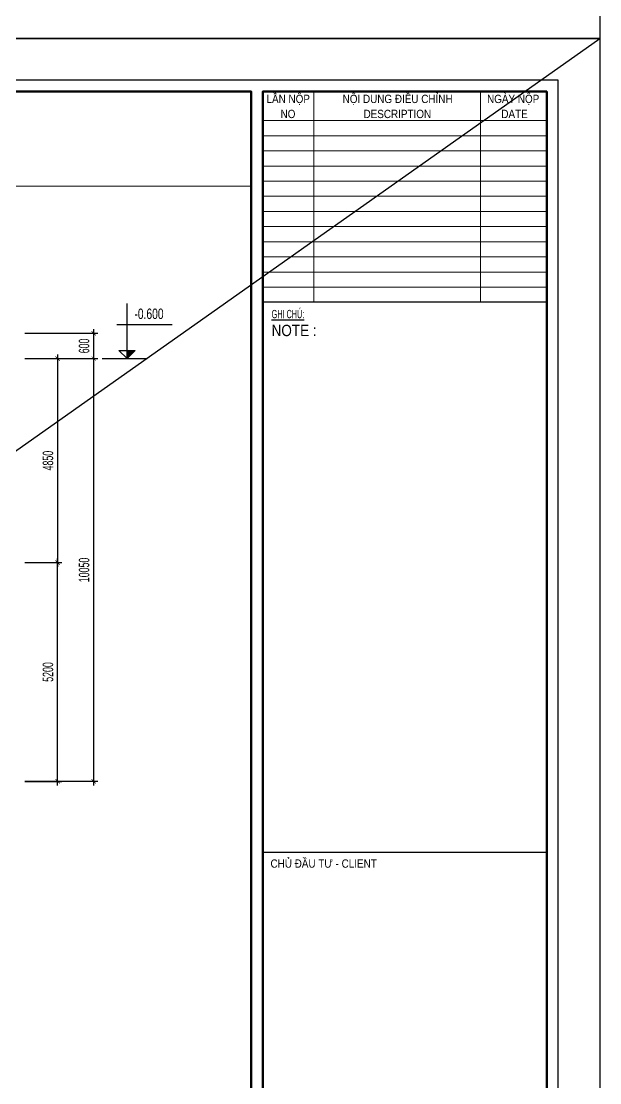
# Model space of a CAD drawing. Extents: x 71 to 3057337, y -14 to 345257.
# Drawn here: x 3029843 to 3057337, y 81774 to 132240 of the extents above; entities that cross this region are included whole.
import ezdxf

# ---------------------------------------------------------------- set-up
doc = ezdxf.new("R2010")
doc.units = 0
doc.header["$LTSCALE"] = 1000
doc.header["$MEASUREMENT"] = 0
doc.header["$PDMODE"] = 3
doc.layers.get('0').update_dxf_attribs({"linetype": 'CONTINUOUS'})
doc.layers.get('Defpoints').update_dxf_attribs({"linetype": 'CONTINUOUS'})
for name, color, linetype in [('Border', 3, 'CONTINUOUS'), ('CDC -TEXT KHUNG', 7, 'CONTINUOUS'), ('CDC-KHUNGTEN', 7, 'CONTINUOUS'), ('CDC.02.DIM', 1, 'CONTINUOUS'), ('CDC.06.TEXT', 2, 'CONTINUOUS'), ('DIM', 1, 'CONTINUOUS')]:
    doc.layers.add(name, color=color, linetype=linetype)
doc.layers.add('KCS_CHI', color=1, linetype='CONTINUOUS', lineweight=15)
doc.layers.add('KCS_Plotter', color=11, linetype='CONTINUOUS', plot=False)
doc.styles.add('ARIAL', font='arial.ttf', dxfattribs={"width": 0.6})
doc.styles.add('Arial_4', font='arial.ttf', dxfattribs={"width": 0.75, "height": 3})
doc.styles.add('KT CDC', font='arial.ttf', dxfattribs={"width": 0.85, "height": 200})
doc.dimstyles.new('D-25', dxfattribs={"dimtxt": 500, "dimasz": 200, "dimexe": 200, "dimexo": 0, "dimgap": 200, "dimtad": 1, "dimdec": 0, "dimlfac": 0.5, "dimzin": 13, "dimdsep": 46, "dimtxsty": 'ARIAL', "dimblk": 'ARCHTICK', "dimcen": 0, "dimdle": 200, "dimclrd": 1, "dimclre": 1, "dimclrt": 2, "dimadec": 0, "dimazin": 0, "dimtfac": 1, "dimtdec": 0, "dimtix": 1, "dimtmove": 2, "dimatfit": 3, "dimldrblk": 'ARCHTICK', "dimfxl": 1, "dimtolj": 1, "dimtzin": 13, "dimarcsym": 0})

# ---------------------------------------------------------------- blocks, each defined once
blk = doc.blocks.new('_ARCHTICK')
at = {"color": 0, "linetype": 'ByBlock', "const_width": 0.15}
blk.add_lwpolyline([(-0.5, -0.5), (0.5, 0.5)], dxfattribs=at)
blk = doc.blocks.new('*D153')
at = {"layer": 'CDC.02.DIM', "color": 1, "lineweight": -2, "transparency": 16777216}
for p, q in [((3030015, 106502), (3031770, 106502)), ((3031570, 95903), (3031570, 106702)), ((3030015, 96103), (3031770, 96103))]:
    blk.add_line(p, q, dxfattribs=at)
at = {"layer": 'Defpoints', "color": 0, "transparency": 16777216}
for p in [(3030015, 106502), (3031570, 106502), (3030015, 96103)]:
    blk.add_point(p, dxfattribs=at)
at = {"layer": 'CDC.02.DIM', "color": 1, "lineweight": -2, "transparency": 16777216, "xscale": 200, "yscale": 200, "zscale": 200}
for p, rotation in [((3031570, 106502), 90), ((3031570, 96103), 270)]:
    blk.add_blockref('_ARCHTICK', p, dxfattribs=dict(at, rotation=rotation))
at = {"layer": 'CDC.02.DIM', "color": 2, "transparency": 16777216, "insert": (3031115, 101302), "char_height": 500, "attachment_point": 5, "rotation": 90, "style": 'ARIAL'}
blk.add_mtext('\\A1;5200', dxfattribs=at)
blk = doc.blocks.new('*D154')
at = {"layer": 'CDC.02.DIM', "color": 1, "lineweight": -2, "transparency": 16777216}
for p, q in [((3030015, 116203), (3031770, 116203)), ((3031570, 116403), (3031570, 106302)), ((3030015, 106502), (3031770, 106502))]:
    blk.add_line(p, q, dxfattribs=at)
at = {"layer": 'Defpoints', "color": 0, "transparency": 16777216}
for p in [(3030015, 116203), (3030015, 106502), (3031570, 106502)]:
    blk.add_point(p, dxfattribs=at)
at = {"layer": 'CDC.02.DIM', "color": 1, "lineweight": -2, "transparency": 16777216, "xscale": 200, "yscale": 200, "zscale": 200}
for p, rotation in [((3031570, 116203), 90), ((3031570, 106502), 270)]:
    blk.add_blockref('_ARCHTICK', p, dxfattribs=dict(at, rotation=rotation))
at = {"layer": 'CDC.02.DIM', "color": 2, "transparency": 16777216, "insert": (3031115, 111352), "char_height": 500, "attachment_point": 5, "rotation": 90, "style": 'ARIAL'}
blk.add_mtext('\\A1;4850', dxfattribs=at)
blk = doc.blocks.new('*D175')
at = {"layer": 'CDC.02.DIM', "color": 1, "lineweight": -2, "transparency": 16777216}
for p, q in [((3030015, 116204), (3033486, 116204)), ((3033286, 95904), (3033286, 116404)), ((3030015, 96104), (3033486, 96104))]:
    blk.add_line(p, q, dxfattribs=at)
at = {"layer": 'Defpoints', "color": 0, "transparency": 16777216}
for p in [(3030015, 116204), (3033286, 116204), (3030015, 96104)]:
    blk.add_point(p, dxfattribs=at)
at = {"layer": 'CDC.02.DIM', "color": 1, "lineweight": -2, "transparency": 16777216, "xscale": 200, "yscale": 200, "zscale": 200}
for p, rotation in [((3033286, 116204), 90), ((3033286, 96104), 270)]:
    blk.add_blockref('_ARCHTICK', p, dxfattribs=dict(at, rotation=rotation))
at = {"layer": 'CDC.02.DIM', "color": 2, "transparency": 16777216, "insert": (3032831, 106154), "char_height": 500, "attachment_point": 5, "rotation": 90, "style": 'ARIAL'}
blk.add_mtext('\\A1;10050', dxfattribs=at)
blk = doc.blocks.new('*D177')
at = {"layer": 'CDC.02.DIM', "color": 1, "lineweight": -2, "transparency": 16777216}
for p, q in [((3033286, 116003), (3033286, 117603)), ((3030015, 117403), (3033486, 117403)), ((3030015, 116203), (3033486, 116203))]:
    blk.add_line(p, q, dxfattribs=at)
at = {"layer": 'Defpoints', "color": 0, "transparency": 16777216}
for p in [(3030015, 117403), (3033286, 117403), (3030015, 116203)]:
    blk.add_point(p, dxfattribs=at)
at = {"layer": 'CDC.02.DIM', "color": 1, "lineweight": -2, "transparency": 16777216, "xscale": 200, "yscale": 200, "zscale": 200}
for p, rotation in [((3033286, 117403), 90), ((3033286, 116203), 270)]:
    blk.add_blockref('_ARCHTICK', p, dxfattribs=dict(at, rotation=rotation))
at = {"layer": 'CDC.02.DIM', "color": 2, "transparency": 16777216, "insert": (3032831, 116803), "char_height": 500, "attachment_point": 5, "rotation": 90, "style": 'ARIAL'}
blk.add_mtext('\\A1;600', dxfattribs=at)
blk = doc.blocks.new('CDTA1')
at = {"layer": 'CDC-KHUNGTEN', "color": 6, "lineweight": 25}
blk.add_line((0, 90), (-75, 90), dxfattribs=at)
at = {"layer": 'CDC-KHUNGTEN', "color": 6, "style": 'KT CDC', "width": 0.85}
blk.add_text('CHỦ ĐẦU TƯ - CLIENT', height=2.2, dxfattribs=at).set_placement((-72.93, 86))
blk = doc.blocks.new('KHUNG TEN')
at = {"layer": 'CDC-KHUNGTEN', "color": 8, "lineweight": 9}
for p, q in [((76550, 58000), (76550, 52433)), ((80950, 58000), (80950, 52433)), ((82700, 57233), (75200, 57233)), ((82700, 56833), (75200, 56833)), ((82700, 56433), (75200, 56433)), ((82700, 56033), (75200, 56033)), ((82700, 55633), (75200, 55633)), ((82700, 55233), (75200, 55233)), ((82700, 54833), (75200, 54833)), ((82700, 54433), (75200, 54433)), ((82700, 54033), (75200, 54033)), ((82700, 53633), (75200, 53633)), ((82700, 53233), (75200, 53233)), ((82700, 52833), (75200, 52833))]:
    blk.add_line(p, q, dxfattribs=at)
at = {"layer": 'CDC-KHUNGTEN', "color": 6, "lineweight": 25}
blk.add_line((82700, 52433), (75200, 52433), dxfattribs=at)
at = {"layer": 'CDC-KHUNGTEN', "color": 8}
blk.add_lwpolyline([(75096, 1100), (83000, 1100), (83000, 58300), (3000, 58300), (3000, 1100), (75096, 1100)], dxfattribs=at)
at = {"layer": 'CDC-KHUNGTEN', "color": 255, "lineweight": 60}
blk.add_lwpolyline([(74900, 1400), (74900, 58000), (3300, 58000), (3300, 1400), (74900, 1400)], close=True, dxfattribs=at)
blk.add_lwpolyline([(75200, 1400), (82700, 1400), (82700, 58000), (75200, 58000), (75200, 1400)], dxfattribs=at)
at = {"layer": 'Defpoints', "color": 1, "ltscale": 0.2}
blk.add_lwpolyline([(0, 0), (0, 59400), (84100, 59400), (84100, 0), (0, 0)], close=True, dxfattribs=at)
at = {"layer": 'CDC-KHUNGTEN', "xscale": 100, "yscale": 100, "zscale": 100}
blk.add_blockref('CDTA1', (82700, 28900), dxfattribs=at)
at = {"layer": 'CDC -TEXT KHUNG', "color": 7, "style": 'KT CDC', "width": 0.85}
for s, p in [('NO', (75672, 57299)), ('DESCRIPTION', (77863, 57299)), ('DATE', (81501, 57299))]:
    blk.add_text(s, height=220, dxfattribs=at).set_placement(p)
at = {"layer": 'CDC -TEXT KHUNG', "char_height": 220, "attachment_point": 2, "line_spacing_factor": 0.941778, "style": 'KT CDC'}
for s, insert, width in [('LẦN NỘP', (75875, 57916), 1464.22), ('NỘI DUNG ĐIỀU CHỈNH', (78763, 57916), 3699.71), ('NGÀY NỘP', (81814, 57916), 1755.59)]:
    blk.add_mtext(s, dxfattribs=dict(at, insert=insert, width=width))
at = {"layer": 'CDC-KHUNGTEN', "color": 7, "style": 'Arial_4', "width": 0.85}
blk.add_text('NOTE :', height=300, dxfattribs=at).set_placement((75436, 51540))
at = {"layer": 'CDC-KHUNGTEN', "color": 6, "insert": (75436, 52233), "char_height": 220, "width": 1881.96, "attachment_point": 1, "style": 'ARIAL'}
blk.add_mtext('{\\LGHI CHÚ:}', dxfattribs=at)

msp = doc.modelspace()

# ---------------------------------------------------------------- hatches: boundary and pattern name
at = {"layer": 'Border'}
msp.add_hatch(color=256, dxfattribs=at).paths.add_polyline_path([(3035260.2, 116593.8), (3034870.2, 116593.8), (3034870.2, 116203.8)])

# ---------------------------------------------------------------- linework, layer by layer
at = {"layer": 'DIM'}
for p, q in [((3034870.2, 116203.8), (3034870.2, 118824.4)), ((3034392.8, 117823), (3037022.9, 117823)), ((3034870.2, 116203.8), (3034480.2, 116593.8)), ((3034480.2, 116593.8), (3035260.2, 116593.8)), ((3034870.2, 116203.8), (3035260.2, 116593.8)), ((3033686.1, 116203.8), (3035828.7, 116203.8))]:
    msp.add_line(p, q, dxfattribs=at)
at = {"layer": 'KCS_CHI'}
msp.add_line((2912293.8, 124400.9), (3040776.6, 124400.9), dxfattribs=at)
at = {"layer": 'KCS_Plotter'}
msp.add_line((2905956.6, 24496.7), (3057336.6, 131416.7), dxfattribs=at)

# ---------------------------------------------------------------- block references
at = {"layer": 'CDC.06.TEXT', "xscale": 1.799999996948813, "yscale": 1.799999996948813, "zscale": 1.799999996948813}
for p in [(2905956.6, 131416.7), (2905956.6, 24496.7)]:
    msp.add_blockref('KHUNG TEN', p, dxfattribs=at)

# ---------------------------------------------------------------- texts
at = {"layer": 'CDC.06.TEXT', "color": 2, "style": 'ARIAL', "width": 0.7}
msp.add_text('-0.600', height=500, dxfattribs=at).set_placement((3035220.9, 118081.4))

# ---------------------------------------------------------------- dimensions: what is measured, and where the dimension line sits
at = {"layer": 'CDC.02.DIM'}
for base, p1, p2, picture, middle in [((3033286.1, 117402.8), (3030015.3, 116202.8), (3030015.3, 117402.8), '*D177', (3032830.8, 116802.8)), ((3033286.1, 116203.8), (3030015.3, 96103.8), (3030015.3, 116203.8), '*D175', (3032830.8, 106153.8)), ((3031570.1156, 106501.8326), (3030015.2522, 116202.8158), (3030015.2522, 106501.8326), '*D154', (3031114.8291, 111352.3242)), ((3031570.1156, 106501.8326), (3030015.2522, 96102.8158), (3030015.2522, 106501.8326), '*D153', (3031114.8291, 101302.3242))]:
    dim = msp.add_linear_dim(base=base, p1=p1, p2=p2, angle=90, dimstyle='D-25', dxfattribs=at)
    dim.commit()
    dim.dimension.update_dxf_attribs({"geometry": picture, "text_midpoint": middle})

doc.saveas('drawing.dxf')
